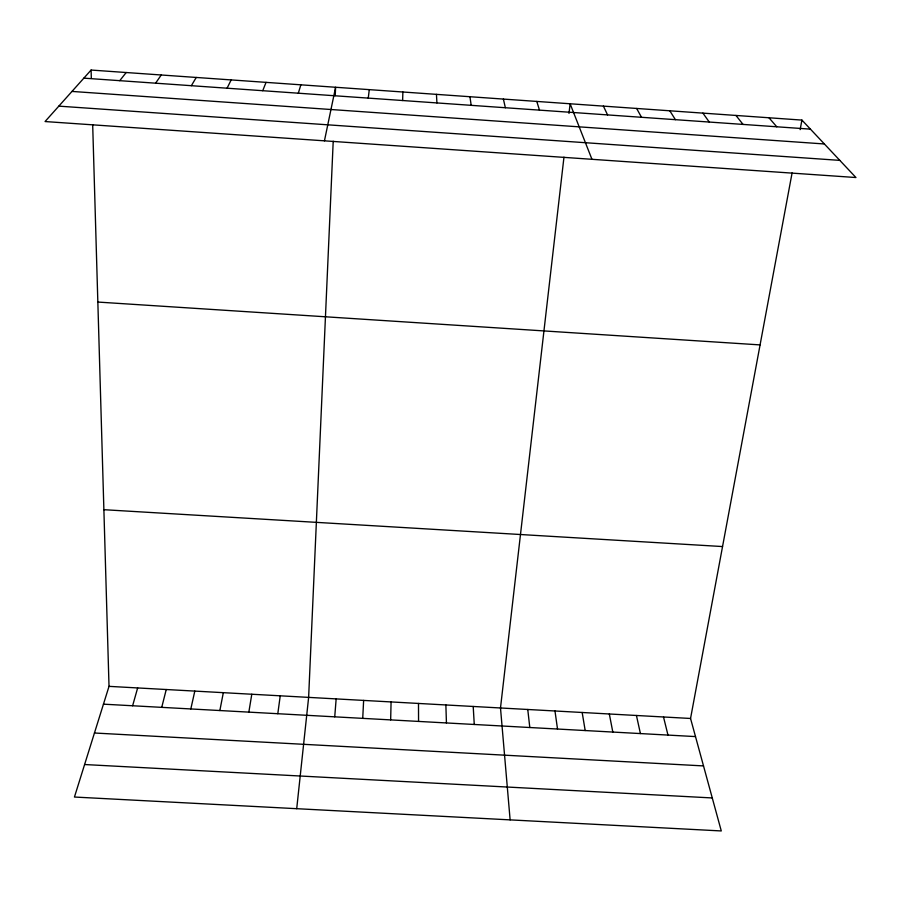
<?xml version="1.0" encoding="UTF-8"?>
<svg xmlns="http://www.w3.org/2000/svg" width="901" height="901" viewBox="0 0 901 901"><rect width="100%" height="100%" fill="white"/><g stroke="black" fill="none" stroke-linecap="round" stroke-linejoin="round"><path stroke-width="1.35" d="M390.662 719.888L391.079 701.935M402.623 100.529L402.882 92.003M333.212 141.22L308.626 697.385L296.711 808.693M335.228 95.63L335.6 87.262L324.439 140.838M362.72 718.356L363.632 700.426M334.733 716.824L336.152 698.906M563.97 157.157L500.494 707.972L510.124 819.876M569.004 113.425L570.119 103.773L591.957 159.308M368.261 98.119L369.275 89.638M277.801 713.716L280.234 695.82M248.845 712.128L251.796 694.243M92.679 124.608L109.021 686.359L74.445 797.036L721.284 830.947L690.549 718.469L792.092 172.913M800.144 129.643L801.924 120.092L91.091 70.053L45.05 121.545L855.95 177.531L801.924 120.092M219.855 710.54L223.324 692.678M190.821 708.952L194.807 691.101M161.741 707.353L166.246 689.524M132.616 705.765L137.65 687.947M298.321 93.208L300.855 84.818M262.732 90.708L266.043 82.363M227.075 88.208L231.174 79.907M191.361 85.696L196.238 77.452M155.591 83.185L161.256 74.986M119.743 80.673L126.196 72.519M84.604 764.532L712.263 797.948M109.021 686.359L690.549 718.469M103.457 704.165L695.504 736.59M94.447 733.009L703.512 765.918M103.874 509.696L722.546 546.558M97.837 302.06L760.084 344.903M83.849 78.15L810.438 129.147M71.979 91.429L824.381 143.969M58.824 106.138L839.822 160.378M768.97 117.772L776.775 126.782M735.959 115.452L743.043 124.417M702.904 113.121L709.267 122.052M669.792 110.789L675.423 119.675M636.624 108.458L641.523 117.299M603.4 106.115L607.567 114.911M536.782 101.43L539.485 110.136M663.508 716.982L667.979 735.081M503.389 99.076L505.36 107.737M636.433 715.484L640.42 733.572M609.324 713.986L612.815 732.062M582.17 712.488L585.188 730.542M469.95 96.722L471.178 105.338M554.982 710.99L557.516 729.033M527.761 709.481L529.799 727.512M473.205 706.474L474.264 724.472M436.444 94.357L436.929 102.939M445.871 704.965L446.434 722.94M91.091 70.053L91.328 78.184M418.492 703.444L418.56 721.419"/></g></svg>
